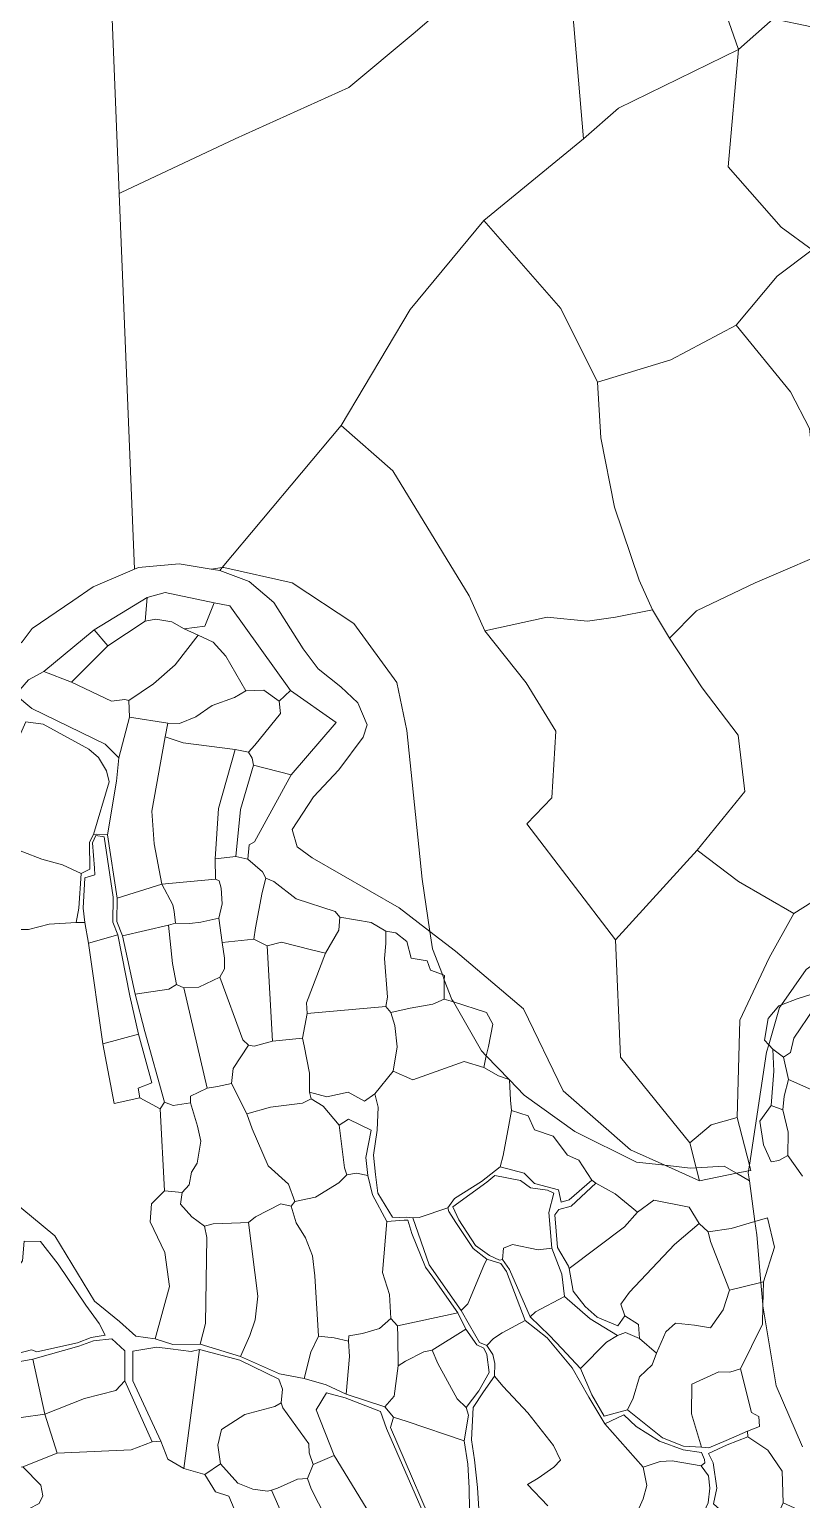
# Model space of a CAD drawing. Header units: metres. Extents: x 542555 to 550520, y 1840485 to 1846995.
# Drawn here: x 546394.5 to 546544, y 1842518.6 to 1842803.5 of the extents above; entities that cross this region are included whole.
import ezdxf

# ---------------------------------------------------------------- set-up
doc = ezdxf.new("R2010")
doc.units = ezdxf.units.M
doc.header["$MEASUREMENT"] = 0
doc.layers.add('Level 30', color=7, linetype='Continuous', lineweight=0)

msp = doc.modelspace()

# ---------------------------------------------------------------- linework, layer by layer
at = {"layer": 'Level 30', "color": 7, "linetype": 'Continuous', "lineweight": 0, "flags": 128}
for points in [[(546380.38, 1842927.7), (546394.03, 1842909.49), (546425.36, 1842882.62), (546457.8, 1842861.36), (546494.23, 1842843.91), (546492.23, 1842838.54), (546490.16, 1842824.05), (546486.37, 1842817.5), (546479.13, 1842811.62), (546468.79, 1842802.66), (546456.38, 1842792.31), (546434.32, 1842782.31), (546412.26, 1842771.96), (546411.9, 1842771.71), (546409.69, 1842826.66), (546381.73, 1842836.73), (546369.8, 1842833.97), (546357.54, 1842860.03), (546380.38, 1842927.7)], [(546510.08, 1842847.01), (546515.8, 1842849.32), (546521.15, 1842848.9), (546528.4, 1842846.04), (546530.31, 1842842.08), (546530.07, 1842830.66), (546525.28, 1842818.41), (546531.8, 1842799.64), (546508.56, 1842788.26), (546501.78, 1842782.32), (546499.23, 1842812.71), (546499.18, 1842825.56), (546498.49, 1842844.05), (546510.08, 1842847.01)], [(546575.52, 1842779.71), (546563.04, 1842755.05), (546546.06, 1842760.79), (546540.08, 1842765.22), (546529.85, 1842776.9), (546531.8, 1842799.64), (546538.54, 1842805.58), (546545.94, 1842804.02), (546556.25, 1842797.54), (546558.71, 1842796.96), (546559.34, 1842795.19), (546563.91, 1842792.71), (546565.88, 1842791.3), (546569.64, 1842789.84), (546571.16, 1842785.19), (546573.48, 1842781.25), (546574.62, 1842779.84), (546575.52, 1842779.71)], [(546531.8, 1842799.64), (546529.85, 1842776.9), (546540.08, 1842765.22), (546546.06, 1842760.79), (546539.3, 1842755.7), (546531.34, 1842746.21), (546518.7, 1842739.47), (546504.53, 1842735.16), (546497.42, 1842749.48), (546482.52, 1842766.49), (546501.78, 1842782.32), (546508.56, 1842788.26), (546531.8, 1842799.64)], [(546504.53, 1842735.16), (546505.18, 1842724.41), (546507.79, 1842710.94), (546512.59, 1842696.83), (546515.19, 1842691.02), (546508.01, 1842689.61), (546502.6, 1842688.88), (546494.74, 1842689.63), (546482.69, 1842686.97), (546479.68, 1842693.74), (546464.9, 1842717.97), (546454.9, 1842726.79), (546468.26, 1842749.27), (546482.52, 1842766.49), (546497.42, 1842749.48), (546504.53, 1842735.16)], [(546523.71, 1842690.88), (546518.46, 1842685.53), (546515.19, 1842691.02), (546512.59, 1842696.83), (546507.79, 1842710.94), (546505.18, 1842724.41), (546504.53, 1842735.16), (546518.7, 1842739.47), (546531.34, 1842746.21), (546541.91, 1842733.27), (546545.55, 1842726.18), (546547.79, 1842705.74), (546551.87, 1842703.52), (546535.05, 1842696.28), (546523.71, 1842690.88)], [(546522.42, 1842587.74), (546523.6548, 1842582.9124), (546522.5, 1842582.84), (546517.5342, 1842583.4071), (546510.89, 1842586.37), (546497.88, 1842597.84), (546490.16, 1842613.74), (546477.04, 1842624.88), (546472.0285, 1842628.7304), (546470.53, 1842638.86), (546467.59, 1842667.64), (546465.66, 1842676.97), (546457.3, 1842688.39), (546445.41, 1842696.29), (546432.12, 1842699.27), (546431.8349, 1842699.2295), (546454.9, 1842726.79), (546464.9, 1842717.97), (546479.68, 1842693.74), (546482.69, 1842686.97), (546490.68, 1842676.93), (546496.42, 1842667.53), (546495.69, 1842654.62), (546490.8, 1842649.59), (546508.01, 1842627.11), (546508.94, 1842604.38), (546522.42, 1842587.74)], [(546551.87, 1842703.52), (546556.12, 1842702.31), (546561.29, 1842682.34), (546575.36, 1842652.89), (546542.51, 1842632.21), (546531.83, 1842638.42), (546523.8, 1842644.45), (546533.05, 1842655.81), (546531.79, 1842666.78), (546524.81, 1842675.91), (546518.46, 1842685.53), (546523.71, 1842690.88), (546535.05, 1842696.28), (546551.87, 1842703.52)], [(546431.8349, 1842699.2295), (546431.35, 1842698.65), (546429.6948, 1842698.9252), (546431.8349, 1842699.2295)], [(546449.28, 1842642.98), (546446.37, 1842645.11), (546445.39, 1842648.49), (546449.5, 1842654.79), (546454.39, 1842660.07), (546459.14, 1842666.37), (546459.91, 1842668.79), (546458.08, 1842673), (546454.79, 1842676.11), (546450.41, 1842679.59), (546447.48, 1842683.52), (546441.81, 1842692.49), (546437.06, 1842696.51), (546431.35, 1842698.65), (546431.8349, 1842699.2295), (546432.12, 1842699.27), (546445.41, 1842696.29), (546457.3, 1842688.39), (546465.66, 1842676.97), (546467.59, 1842667.64), (546470.53, 1842638.86), (546472.0285, 1842628.7304), (546466.12, 1842633.27), (546449.28, 1842642.98)], [(546417.32, 1842693.45), (546416.88, 1842688.88), (546409.68, 1842684.08), (546407, 1842687.16), (546417.32, 1842693.45)], [(546428.46, 1842687.9), (546424.47, 1842687.34), (546422.08, 1842688.71), (546418.98, 1842689.24), (546416.88, 1842688.88), (546417.32, 1842693.45), (546420.8, 1842694.38), (546430.3, 1842692.38), (546428.46, 1842687.9)], [(546445.05, 1842675.39), (546442.87, 1842673.38), (546439.88, 1842675.47), (546436.4, 1842675.37), (546432.51, 1842682.1), (546430.05, 1842684.78), (546427.19, 1842686.16), (546424.47, 1842687.34), (546428.46, 1842687.9), (546430.3, 1842692.38), (546433.33, 1842691.82), (546445.05, 1842675.39)], [(546424.47, 1842687.34), (546427.19, 1842686.16), (546422.71, 1842680.37), (546418.53, 1842676.69), (546413.74, 1842673.45), (546412.99, 1842673.67), (546410.39, 1842673.33), (546402.67, 1842677), (546409.68, 1842684.08), (546416.88, 1842688.88), (546418.98, 1842689.24), (546422.08, 1842688.71), (546424.47, 1842687.34)], [(546533.05, 1842655.81), (546523.8, 1842644.45), (546508.01, 1842627.11), (546490.8, 1842649.59), (546495.69, 1842654.62), (546496.42, 1842667.53), (546490.68, 1842676.93), (546482.69, 1842686.97), (546494.74, 1842689.63), (546502.6, 1842688.88), (546508.01, 1842689.61), (546515.19, 1842691.02), (546518.46, 1842685.53), (546524.81, 1842675.91), (546531.79, 1842666.78), (546533.05, 1842655.81)], [(546409.68, 1842684.08), (546402.67, 1842677), (546397.29, 1842679.1), (546407, 1842687.16), (546409.68, 1842684.08)], [(546423.57, 1842669.05), (546421.3, 1842669.08), (546413.87, 1842670.27), (546413.74, 1842673.45), (546418.53, 1842676.69), (546422.71, 1842680.37), (546427.19, 1842686.16), (546430.05, 1842684.78), (546432.51, 1842682.1), (546436.4, 1842675.37), (546434.23, 1842674.07), (546429.88, 1842672.51), (546426.7, 1842670.34), (546423.57, 1842669.05)], [(546413.87, 1842670.27), (546411.78, 1842662.35), (546409.15, 1842665.02), (546394.93, 1842671.92), (546391.78, 1842674.57), (546394.31, 1842677.49), (546397.29, 1842679.1), (546402.67, 1842677), (546410.39, 1842673.33), (546412.99, 1842673.67), (546413.74, 1842673.45), (546413.87, 1842670.27)], [(546438.17, 1842664.85), (546436.93, 1842663.44), (546434.31, 1842663.99), (546424.27, 1842665.28), (546420.8, 1842666.46), (546421.3, 1842669.08), (546423.57, 1842669.05), (546426.7, 1842670.34), (546429.88, 1842672.51), (546434.23, 1842674.07), (546436.4, 1842675.37), (546439.88, 1842675.47), (546442.87, 1842673.38), (546443.12, 1842670.94), (546438.17, 1842664.85)], [(546445.05, 1842675.39), (546453.92, 1842669.19), (546445.18, 1842659.06), (546437.87, 1842660.93), (546437.64, 1842662.31), (546436.93, 1842663.44), (546438.17, 1842664.85), (546443.12, 1842670.94), (546442.87, 1842673.38), (546445.05, 1842675.39)], [(546409.41, 1842659.84), (546409.92, 1842657.72), (546406.91, 1842647.52), (546406.13, 1842645.99), (546406.16, 1842640.78), (546404.48, 1842639.96), (546400.88, 1842641.63), (546396.88, 1842642.74), (546389.51, 1842645.59), (546386.4, 1842649.23), (546387.14, 1842651.75), (546387.64, 1842655.63), (546393.8, 1842669.33), (546397.13, 1842668.86), (546406.01, 1842664.02), (546407.86, 1842662.46), (546409.41, 1842659.84)], [(546413.87, 1842670.27), (546421.3, 1842669.08), (546420.8, 1842666.46), (546418.22, 1842652.04), (546418.66, 1842645.69), (546420.13, 1842637.86), (546411.5, 1842635.16), (546409.62, 1842647.41), (546411.37, 1842657.84), (546411.78, 1842662.35), (546413.87, 1842670.27)], [(546431.08, 1842652.54), (546430.44, 1842642.76), (546430.52, 1842638.88), (546420.13, 1842637.86), (546418.66, 1842645.69), (546418.22, 1842652.04), (546420.8, 1842666.46), (546424.27, 1842665.28), (546434.31, 1842663.99), (546431.08, 1842652.54)], [(546436.93, 1842663.44), (546437.64, 1842662.31), (546437.87, 1842660.93), (546435.37, 1842652.32), (546434.44, 1842643.24), (546430.44, 1842642.76), (546431.08, 1842652.54), (546434.31, 1842663.99), (546436.93, 1842663.44)], [(546437.87, 1842660.93), (546445.18, 1842659.06), (546438.08, 1842646.08), (546437.07, 1842645.48), (546436.76, 1842642.75), (546434.44, 1842643.24), (546435.37, 1842652.32), (546437.87, 1842660.93)], [(546386.4, 1842649.23), (546389.51, 1842645.59), (546396.88, 1842642.74), (546400.88, 1842641.63), (546404.48, 1842639.96), (546404.09, 1842633.26), (546403.52, 1842630.42), (546398.29, 1842630.12), (546394.31, 1842629.08), (546384.27, 1842629.12), (546381.75, 1842628.51), (546376.07, 1842633.01), (546375.14, 1842633.59), (546379.02, 1842637.7), (546386.4, 1842649.23)], [(546420.67, 1842595.62), (546419.83, 1842594.33), (546415.9, 1842596.46), (546415.57, 1842598.36), (546418.23, 1842599.35), (546415.64, 1842608.83), (546413.92, 1842616.26), (546411.63, 1842628.05), (546410.66, 1842630.5), (546410.72, 1842635.35), (546408.94, 1842647.08), (546407.34, 1842647.33), (546406.69, 1842645.86), (546407.11, 1842640.96), (546407.15, 1842639.66), (546405.2, 1842639.1), (546404.91, 1842633.21), (546405.21, 1842630.47), (546403.52, 1842630.42), (546404.09, 1842633.26), (546404.48, 1842639.96), (546406.16, 1842640.78), (546406.13, 1842645.99), (546406.91, 1842647.52), (546407.47, 1842647.59), (546409.62, 1842647.41), (546411.5, 1842635.16), (546411.44, 1842630.64), (546412.52, 1842627.84), (546414.98, 1842616.54), (546416.82, 1842609.33), (546420.67, 1842595.62)], [(546411.63, 1842628.05), (546405.95, 1842626.45), (546405.21, 1842630.47), (546404.91, 1842633.21), (546405.2, 1842639.1), (546407.15, 1842639.66), (546407.11, 1842640.96), (546406.69, 1842645.86), (546407.34, 1842647.33), (546408.94, 1842647.08), (546410.72, 1842635.35), (546410.66, 1842630.5), (546411.63, 1842628.05)], [(546523.8, 1842644.45), (546531.83, 1842638.42), (546542.51, 1842632.21), (546537.76, 1842623.6), (546532.07, 1842611.55), (546531.59, 1842592.66), (546526.52, 1842591.24), (546522.42, 1842587.74), (546508.94, 1842604.38), (546508.01, 1842627.11), (546523.8, 1842644.45)], [(546438.3, 1842629.39), (546437.96, 1842627.19), (546431.85, 1842626.55), (546431.15, 1842631.31), (546431.8, 1842634.05), (546431.63, 1842637.13), (546431.22, 1842638.55), (546430.52, 1842638.88), (546430.44, 1842642.76), (546434.44, 1842643.24), (546436.76, 1842642.75), (546439.65, 1842640.27), (546440.29, 1842639.04), (546439.59, 1842636.26), (546438.3, 1842629.39)], [(546422.77, 1842630.33), (546421.4, 1842629.92), (546412.52, 1842627.84), (546411.44, 1842630.64), (546411.5, 1842635.16), (546420.13, 1842637.86), (546422.25, 1842633.89), (546422.51, 1842632.61), (546422.77, 1842630.33)], [(546430.52, 1842638.88), (546431.22, 1842638.55), (546431.63, 1842637.13), (546431.8, 1842634.05), (546431.15, 1842631.31), (546427.72, 1842630.49), (546425.53, 1842630.27), (546422.77, 1842630.33), (546422.51, 1842632.61), (546422.25, 1842633.89), (546420.13, 1842637.86), (546430.52, 1842638.88)], [(546454.39, 1842628.99), (546451.85, 1842624.53), (546449.1, 1842625.14), (546443.3, 1842626.65), (546440.55, 1842625.93), (546437.96, 1842627.19), (546438.3, 1842629.39), (546439.59, 1842636.26), (546440.29, 1842639.04), (546441.81, 1842638.41), (546446.15, 1842635.07), (546453.68, 1842632.56), (546454.59, 1842631.5), (546454.39, 1842628.99)], [(546421.48, 1842617.55), (546414.98, 1842616.54), (546412.52, 1842627.84), (546421.4, 1842629.92), (546422.2, 1842622.5), (546422.98, 1842618.41), (546421.48, 1842617.55)], [(546432.3, 1842621.49), (546431.4, 1842619.85), (546427.27, 1842617.95), (546424.4, 1842617.78), (546422.98, 1842618.41), (546422.2, 1842622.5), (546421.4, 1842629.92), (546422.77, 1842630.33), (546425.53, 1842630.27), (546427.72, 1842630.49), (546431.15, 1842631.31), (546431.85, 1842626.55), (546432.26, 1842623.54), (546432.3, 1842621.49)], [(546463.53, 1842628.74), (546463.54, 1842626.36), (546463.26, 1842623.46), (546463.86, 1842616.01), (546463.52, 1842614.17), (546448.27, 1842612.81), (546448.17, 1842614.9), (546451.85, 1842624.53), (546454.39, 1842628.99), (546454.59, 1842631.5), (546460.68, 1842630.42), (546463.53, 1842628.74)], [(546415.64, 1842608.83), (546408.73, 1842606.93), (546405.95, 1842626.45), (546411.63, 1842628.05), (546413.92, 1842616.26), (546415.64, 1842608.83)], [(546440.55, 1842625.93), (546441.57, 1842607.44), (546438.03, 1842606.48), (546436.95, 1842606.67), (546435.8, 1842607.69), (546431.4, 1842619.85), (546432.3, 1842621.49), (546432.26, 1842623.54), (546431.85, 1842626.55), (546437.96, 1842627.19), (546440.55, 1842625.93)], [(546440.55, 1842625.93), (546443.3, 1842626.65), (546449.1, 1842625.14), (546451.85, 1842624.53), (546448.17, 1842614.9), (546448.27, 1842612.81), (546447.4, 1842608.03), (546441.57, 1842607.44), (546440.55, 1842625.93)], [(546474.8445, 1842619.371), (546474.82, 1842615.62), (546472.61, 1842614.6), (546468.21, 1842613.83), (546464.46, 1842613.01), (546463.52, 1842614.17), (546463.86, 1842616.01), (546463.26, 1842623.46), (546463.54, 1842626.36), (546463.53, 1842628.74), (546465.46, 1842628.46), (546467.61, 1842626.76), (546468.4, 1842623.57), (546471.5, 1842623.01), (546472.16, 1842621.21), (546474.4635, 1842620.3537), (546474.8445, 1842619.371)], [(546510.89, 1842586.37), (546517.5342, 1842583.4071), (546512.08, 1842584.03), (546500.11, 1842589.92), (546490.3, 1842596.99), (546487.4518, 1842599.9523), (546487.45, 1842599.99), (546487.3971, 1842600.0091), (546482.9778, 1842604.6055), (546483.38, 1842606.42), (546484.27, 1842610.74), (546483.01, 1842613.04), (546476.6073, 1842615.057), (546476.33, 1842615.54), (546474.8445, 1842619.371), (546474.85, 1842620.21), (546474.4635, 1842620.3537), (546472.53, 1842625.34), (546472.0285, 1842628.7304), (546477.04, 1842624.88), (546490.16, 1842613.74), (546497.88, 1842597.84), (546510.89, 1842586.37)], [(546558.1893, 1842629.1169), (546557.44, 1842626.94), (546553.34, 1842622.82), (546551.24, 1842622.32), (546549.69, 1842617.75), (546543.2, 1842615.65), (546540.149, 1842614.493), (546544.91, 1842621.37), (546551.75, 1842626.19), (546558.1893, 1842629.1169)], [(546425.71, 1842596.81), (546425.67, 1842595.5), (546422.31, 1842595), (546420.67, 1842595.62), (546416.82, 1842609.33), (546414.98, 1842616.54), (546421.48, 1842617.55), (546422.98, 1842618.41), (546424.4, 1842617.78), (546428.9, 1842598.34), (546425.71, 1842596.81)], [(546433.95, 1842602.15), (546433.64, 1842599.26), (546430.89, 1842598.64), (546428.9, 1842598.34), (546424.4, 1842617.78), (546427.27, 1842617.95), (546431.4, 1842619.85), (546435.8, 1842607.69), (546436.95, 1842606.67), (546433.95, 1842602.15)], [(546474.85, 1842620.21), (546474.8445, 1842619.371), (546474.4635, 1842620.3537), (546474.85, 1842620.21)], [(546476.6073, 1842615.057), (546474.82, 1842615.62), (546474.8445, 1842619.371), (546476.33, 1842615.54), (546476.6073, 1842615.057)], [(546482.9778, 1842604.6055), (546482.48, 1842602.36), (546478.66, 1842603.5), (546468.72, 1842599.96), (546464.96, 1842601.63), (546465.72, 1842606.35), (546465.25, 1842610.52), (546464.46, 1842613.01), (546468.21, 1842613.83), (546472.61, 1842614.6), (546474.82, 1842615.62), (546476.6073, 1842615.057), (546482.06, 1842605.56), (546482.9778, 1842604.6055)], [(546484.27, 1842610.74), (546483.38, 1842606.42), (546482.9778, 1842604.6055), (546482.06, 1842605.56), (546476.6073, 1842615.057), (546483.01, 1842613.04), (546484.27, 1842610.74)], [(546541.92, 1842605.24), (546540.54, 1842604.37), (546538.45, 1842605.92), (546537.6845, 1842606.7587), (546539.78, 1842613.96), (546540.149, 1842614.493), (546543.2, 1842615.65), (546549.69, 1842617.75), (546546.45, 1842613.85), (546542.52, 1842608.03), (546541.92, 1842605.24)], [(546551.92, 1842617.16), (546553.21, 1842616.11), (546554.6, 1842616.33), (546556, 1842617.29), (546557.92, 1842617.1), (546559.78, 1842616.1), (546560.95, 1842613.01), (546560.3, 1842610.24), (546560.02, 1842606.65), (546560.71, 1842602.65), (546560.29, 1842599.31), (546560.53, 1842597.37), (546558.45, 1842594.03), (546556.17, 1842594.58), (546552.57, 1842595.16), (546549.33, 1842595.97), (546546, 1842598.03), (546541.48, 1842600.03), (546540.54, 1842604.37), (546541.92, 1842605.24), (546542.52, 1842608.03), (546546.45, 1842613.85), (546549.69, 1842617.75), (546551.92, 1842617.16)], [(546464.46, 1842613.01), (546465.25, 1842610.52), (546465.72, 1842606.35), (546464.96, 1842601.63), (546461.42, 1842597.24), (546459.38, 1842595.85), (546456.2, 1842597.54), (546452.1, 1842596.65), (546448.75, 1842597.55), (546448.76, 1842601.23), (546447.71, 1842606.56), (546447.4, 1842608.03), (546448.27, 1842612.81), (546463.52, 1842614.17), (546464.46, 1842613.01)], [(546536.88, 1842607.64), (546537.6, 1842611.85), (546539.64, 1842614.3), (546540.149, 1842614.493), (546539.78, 1842613.96), (546537.6845, 1842606.7587), (546536.88, 1842607.64)], [(546415.64, 1842608.83), (546418.23, 1842599.35), (546415.57, 1842598.36), (546415.9, 1842596.46), (546410.91, 1842595.4), (546408.73, 1842606.93), (546415.64, 1842608.83)], [(546441.17, 1842594.64), (546436.58, 1842593.36), (546433.64, 1842599.26), (546433.95, 1842602.15), (546436.95, 1842606.67), (546438.03, 1842606.48), (546441.57, 1842607.44), (546447.4, 1842608.03), (546447.71, 1842606.56), (546448.76, 1842601.23), (546448.75, 1842597.55), (546449.04, 1842596.28), (546447.38, 1842595.42), (546441.17, 1842594.64)], [(546487.3971, 1842600.0091), (546485.32, 1842600.76), (546482.48, 1842602.36), (546482.9778, 1842604.6055), (546487.3971, 1842600.0091)], [(546540.54, 1842604.37), (546541.48, 1842600.03), (546540.65, 1842596.78), (546540.4, 1842594.16), (546538.12, 1842594.98), (546538.67, 1842601.62), (546538.45, 1842605.92), (546540.54, 1842604.37)], [(546486.24, 1842585.32), (546485.65, 1842583.1), (546482.02, 1842580.28), (546476.85, 1842576.93), (546475.55, 1842575.16), (546469.96, 1842573.3), (546468.75, 1842573.24), (546467.59, 1842573.37), (546466.2, 1842573.29), (546464.8, 1842573.37), (546461.94, 1842577.98), (546461.49, 1842581.58), (546461.16, 1842585.37), (546461.82, 1842590.22), (546462.04, 1842594.67), (546461.42, 1842597.24), (546464.96, 1842601.63), (546468.72, 1842599.96), (546478.66, 1842603.5), (546482.48, 1842602.36), (546485.32, 1842600.76), (546487.3971, 1842600.0091), (546487.4518, 1842599.9523), (546487.64, 1842596), (546487.89, 1842594.01), (546487.34, 1842591.19), (546486.24, 1842585.32)], [(546436.58, 1842593.36), (546437.61, 1842590.47), (546440.7, 1842583.27), (546444.7, 1842579.74), (546445.92, 1842576.35), (546445.21, 1842575.47), (546443.21, 1842575.93), (546438.26, 1842573.4), (546436.93, 1842572.31), (546435.38, 1842572.26), (546430.07, 1842572.03), (546428.38, 1842571.59), (546425.95, 1842573.43), (546423.77, 1842575.85), (546424.08, 1842578.1), (546425.41, 1842579.62), (546425.89, 1842582.07), (546426.95, 1842583.82), (546427.66, 1842588.06), (546427.07, 1842590.95), (546425.67, 1842595.5), (546425.71, 1842596.81), (546428.9, 1842598.34), (546430.89, 1842598.64), (546433.64, 1842599.26), (546436.58, 1842593.36)], [(546535.0132, 1842572.5141), (546530.43, 1842571.17), (546525.96, 1842570.53), (546524.21, 1842572.09), (546522.24, 1842575.27), (546515.43, 1842576.65), (546512.24, 1842574.34), (546507.96, 1842577.86), (546504.17, 1842579.92), (546503.44, 1842580.53), (546500.89, 1842584.36), (546498.73, 1842585.39), (546495.94, 1842589.03), (546492.29, 1842590.25), (546491.08, 1842592.97), (546487.89, 1842594.01), (546487.64, 1842596), (546487.4518, 1842599.9523), (546490.3, 1842596.99), (546500.11, 1842589.92), (546512.08, 1842584.03), (546517.5342, 1842583.4071), (546524.3, 1842580.39), (546531.4503, 1842581.8403), (546533.93, 1842580.39), (546535.0132, 1842572.5141)], [(546425.41, 1842579.62), (546424.08, 1842578.1), (546420.66, 1842578.43), (546419.83, 1842594.33), (546420.67, 1842595.62), (546422.31, 1842595), (546425.67, 1842595.5), (546427.07, 1842590.95), (546427.66, 1842588.06), (546426.95, 1842583.82), (546425.89, 1842582.07), (546425.41, 1842579.62)], [(546454.47, 1842591.15), (546455.54, 1842582.88), (546455.99, 1842581.53), (546454.41, 1842580.01), (546449.88, 1842577.21), (546445.92, 1842576.35), (546444.7, 1842579.74), (546440.7, 1842583.27), (546437.61, 1842590.47), (546436.58, 1842593.36), (546441.17, 1842594.64), (546447.38, 1842595.42), (546449.04, 1842596.28), (546451.4, 1842594.84), (546454.47, 1842591.15)], [(546456.3, 1842592.35), (546460.65, 1842590.23), (546459.66, 1842584.91), (546460.06, 1842581.44), (546457.81, 1842581.87), (546455.99, 1842581.53), (546455.54, 1842582.88), (546454.47, 1842591.15), (546456.3, 1842592.35)], [(546498.73, 1842585.39), (546500.89, 1842584.36), (546503.44, 1842580.53), (546499.01, 1842576.68), (546497.45, 1842576.28), (546496.98, 1842578.62), (546492.3, 1842579.85), (546490.33, 1842581.88), (546485.65, 1842583.1), (546486.24, 1842585.32), (546487.34, 1842591.19), (546487.89, 1842594.01), (546491.08, 1842592.97), (546492.29, 1842590.25), (546495.94, 1842589.03), (546498.73, 1842585.39)], [(546531.59, 1842592.66), (546533.9453, 1842583.4364), (546533.7748, 1842582.3117), (546531.4503, 1842581.8403), (546529.04, 1842583.25), (546523.6548, 1842582.9124), (546522.42, 1842587.74), (546526.52, 1842591.24), (546531.59, 1842592.66)], [(546540.4, 1842594.16), (546541.43, 1842589.81), (546541.37, 1842585.31), (546539.65, 1842584.35), (546538.14, 1842584.09), (546536.65, 1842587.37), (546535.94, 1842591.96), (546538.12, 1842594.98), (546540.4, 1842594.16)], [(546456.37, 1842550.32), (546456.27, 1842549.32), (546453.52, 1842549.95), (546450.48, 1842550.29), (546449.74, 1842561.96), (546449.32, 1842565.86), (546447.97, 1842569.34), (546446.13, 1842572.24), (546445.21, 1842575.47), (546445.92, 1842576.35), (546449.88, 1842577.21), (546454.41, 1842580.01), (546455.99, 1842581.53), (546457.81, 1842581.87), (546460.06, 1842581.44), (546460.91, 1842577.64), (546463.71, 1842572.52), (546462.85, 1842562.65), (546464.25, 1842558.35), (546464.47, 1842553.7), (546462.29, 1842551.77), (546459.01, 1842550.82), (546456.37, 1842550.32)], [(546491.55, 1842579.05), (546494.81, 1842578.56), (546496.03, 1842577.98), (546495.08, 1842574.27), (546495.64, 1842567.31), (546493.05, 1842567), (546488.08, 1842568.02), (546486.29, 1842567.36), (546486.11, 1842565.15), (546485.55, 1842565.01), (546483.57, 1842565.9), (546480.88, 1842567.84), (546477.69, 1842572.85), (546476.5, 1842575.32), (546483.08, 1842580.13), (546484.61, 1842581.4), (546489.62, 1842580.42), (546491.55, 1842579.05)], [(546524.3, 1842580.39), (546517.5342, 1842583.4071), (546522.5, 1842582.84), (546523.6548, 1842582.9124), (546524.3, 1842580.39)], [(546531.4503, 1842581.8403), (546524.3, 1842580.39), (546523.6548, 1842582.9124), (546529.04, 1842583.25), (546531.4503, 1842581.8403)], [(546533.93, 1842580.39), (546531.4503, 1842581.8403), (546533.7748, 1842582.3117), (546533.72, 1842581.95), (546533.93, 1842580.39)], [(546534.21, 1842582.4), (546533.7748, 1842582.3117), (546533.9453, 1842583.4364), (546534.21, 1842582.4)], [(546428.59, 1842552.74), (546427.53, 1842548.76), (546422.29, 1842548.68), (546418.84, 1842549.75), (546421.62, 1842559.88), (546420.73, 1842566.5), (546417.85, 1842572.42), (546418.11, 1842575.95), (546420.66, 1842578.43), (546424.08, 1842578.1), (546423.77, 1842575.85), (546425.95, 1842573.43), (546428.38, 1842571.59), (546428.85, 1842569.41), (546428.59, 1842552.74)], [(546509.72, 1842571.5), (546499.03, 1842563.42), (546498.87, 1842563.85), (546496.75, 1842567.44), (546496.23, 1842573.8), (546497.02, 1842574.86), (546499.4, 1842575.45), (546504.17, 1842579.92), (546507.96, 1842577.86), (546512.24, 1842574.34), (546509.72, 1842571.5)], [(546448.99, 1842547.18), (546447.71, 1842542.07), (546442.93, 1842542.97), (546435.39, 1842546.33), (546437.18, 1842550.38), (546438.22, 1842553.43), (546438.73, 1842558.01), (546436.93, 1842572.31), (546438.26, 1842573.4), (546443.21, 1842575.93), (546445.21, 1842575.47), (546446.13, 1842572.24), (546447.97, 1842569.34), (546449.32, 1842565.86), (546449.74, 1842561.96), (546450.48, 1842550.29), (546448.99, 1842547.18)], [(546479.42, 1842556.52), (546478.12, 1842555.25), (546471.89, 1842564.12), (546468.75, 1842573.24), (546469.96, 1842573.3), (546475.55, 1842575.16), (546475.69, 1842574.44), (546477.06, 1842572.34), (546480.45, 1842567.27), (546483.1, 1842565.18), (546482.51, 1842563.98), (546479.42, 1842556.52)], [(546509.05, 1842556.47), (546509.8, 1842554.2), (546508.46, 1842552.3), (546504.45, 1842553.94), (546502.1, 1842556.05), (546499.78, 1842559.02), (546499.03, 1842563.42), (546509.72, 1842571.5), (546512.24, 1842574.34), (546515.43, 1842576.65), (546522.24, 1842575.27), (546524.21, 1842572.09), (546519.43, 1842568.04), (546510.69, 1842558.81), (546509.05, 1842556.47)], [(546437.18, 1842550.38), (546435.39, 1842546.33), (546427.53, 1842548.76), (546428.59, 1842552.74), (546428.85, 1842569.41), (546428.38, 1842571.59), (546430.07, 1842572.03), (546435.38, 1842572.26), (546436.93, 1842572.31), (546438.73, 1842558.01), (546438.22, 1842553.43), (546437.18, 1842550.38)], [(546477.45, 1842554.83), (546465.75, 1842552.26), (546464.47, 1842553.7), (546464.25, 1842558.35), (546462.85, 1842562.65), (546463.71, 1842572.52), (546467.04, 1842572.78), (546467.79, 1842572.78), (546468.56, 1842570.18), (546471.19, 1842563.67), (546472.62, 1842561.71), (546477.45, 1842554.83)], [(546536.1506, 1842560.6621), (546530.07, 1842559.22), (546526.4, 1842568.65), (546525.96, 1842570.53), (546530.43, 1842571.17), (546535.0132, 1842572.5141), (546535.37, 1842569.92), (546536.1506, 1842560.6621)], [(546538.82, 1842567.55), (546536.69, 1842560.79), (546536.1506, 1842560.6621), (546535.37, 1842569.92), (546535.0132, 1842572.5141), (546537.42, 1842573.22), (546538.82, 1842567.55)], [(546517.76, 1842551.09), (546515.97, 1842546.98), (546512.65, 1842549.84), (546512.44, 1842552.53), (546509.8, 1842554.2), (546509.05, 1842556.47), (546510.69, 1842558.81), (546519.43, 1842568.04), (546524.21, 1842572.09), (546525.96, 1842570.53), (546526.4, 1842568.65), (546530.07, 1842559.22), (546528.85, 1842555.41), (546526.38, 1842551.87), (546523.31, 1842552.38), (546519.59, 1842552.78), (546517.76, 1842551.09)], [(546395.91, 1842547.23), (546394.88, 1842547.64), (546383.75, 1842544.75), (546379.18, 1842552.01), (546381.32, 1842554.53), (546388.54, 1842558.88), (546393.13, 1842564.88), (546393.48, 1842568.68), (546396.63, 1842568.64), (546400.07, 1842564.26), (546405.42, 1842556.31), (546407.98, 1842552.76), (546409.19, 1842550.48), (546406.43, 1842549.99), (546403.78, 1842549.01), (546395.91, 1842547.23)], [(546492.51, 1842554.98), (546491.45, 1842554.03), (546487.47, 1842563.2), (546486.11, 1842565.15), (546486.29, 1842567.36), (546488.08, 1842568.02), (546493.05, 1842567), (546495.64, 1842567.31), (546497.59, 1842562.31), (546498.12, 1842557.94), (546492.51, 1842554.98)], [(546484.34, 1842549.82), (546483.08, 1842548.47), (546481.66, 1842549.07), (546479.7, 1842552.43), (546478.12, 1842555.25), (546479.42, 1842556.52), (546482.51, 1842563.98), (546483.1, 1842565.18), (546485.79, 1842564.37), (546486.92, 1842562.82), (546490.49, 1842553.33), (546486.04, 1842550.95), (546484.34, 1842549.82)], [(546536.44, 1842552.62), (546532.24, 1842543.98), (546530.15, 1842543.27), (546528.01, 1842543.39), (546522.76, 1842540.97), (546522.71, 1842535.22), (546524.63, 1842528.75), (546521.2, 1842528.98), (546517.13, 1842530.6), (546510.3, 1842535.98), (546511.41, 1842538.26), (546512.62, 1842542.37), (546515.12, 1842544.75), (546515.97, 1842546.98), (546517.76, 1842551.09), (546519.59, 1842552.78), (546523.31, 1842552.38), (546526.38, 1842551.87), (546528.85, 1842555.41), (546530.07, 1842559.22), (546536.1506, 1842560.6621), (546536.51, 1842556.4), (546536.5486, 1842556.1683), (546536.44, 1842552.62)], [(546536.1506, 1842560.6621), (546536.69, 1842560.79), (546536.5486, 1842556.1683), (546536.51, 1842556.4), (546536.1506, 1842560.6621)], [(546506.26, 1842549.11), (546501.23, 1842544.01), (546497.62, 1842547.89), (546495.23, 1842550.38), (546491.45, 1842554.03), (546492.51, 1842554.98), (546498.12, 1842557.94), (546503.07, 1842553.65), (546508.37, 1842550.4), (546506.26, 1842549.11)], [(546465.75, 1842552.26), (546465.83, 1842550.13), (546465.91, 1842544.54), (546465.14, 1842538.65), (546463.35, 1842536.6), (546455.84, 1842539.07), (546456.46, 1842546.36), (546456.27, 1842549.32), (546456.37, 1842550.32), (546459.01, 1842550.82), (546462.29, 1842551.77), (546464.47, 1842553.7), (546465.75, 1842552.26)], [(546479.04, 1842551.64), (546472.49, 1842547.58), (546470.85, 1842547.22), (546467.3, 1842545.43), (546465.91, 1842544.54), (546465.83, 1842550.13), (546465.75, 1842552.26), (546477.45, 1842554.83), (546479.04, 1842551.64)], [(546412.98, 1842547.42), (546412.94, 1842541.6), (546411.2, 1842539.78), (546405.15, 1842538.22), (546397.5, 1842535.15), (546395.18, 1842545.79), (546404.09, 1842548.37), (546406.93, 1842549.38), (546410.48, 1842549.74), (546412.98, 1842547.42)], [(546456.27, 1842549.32), (546456.46, 1842546.36), (546455.84, 1842539.07), (546451.96, 1842540.82), (546447.71, 1842542.07), (546448.99, 1842547.18), (546450.48, 1842550.29), (546453.52, 1842549.95), (546456.27, 1842549.32)], [(546483.05, 1842546.71), (546483.53, 1842543.21), (546481.5, 1842539.67), (546479.05, 1842536.45), (546477.36, 1842538.14), (546473.6, 1842544.99), (546472.49, 1842547.58), (546479.04, 1842551.64), (546481.16, 1842548.57), (546482.51, 1842547.94), (546483.05, 1842546.71)], [(546512.65, 1842549.84), (546515.97, 1842546.98), (546515.12, 1842544.75), (546512.62, 1842542.37), (546511.41, 1842538.26), (546510.3, 1842535.98), (546505.8, 1842534.75), (546503.43, 1842538.91), (546501.23, 1842544.01), (546506.26, 1842549.11), (546508.37, 1842550.4), (546509.96, 1842550.98), (546512.65, 1842549.84)], [(546427.45, 1842547.71), (546424.37, 1842524.61), (546421.31, 1842526.45), (546419.91, 1842529.95), (546414.55, 1842541.64), (546414.51, 1842547.39), (546419.16, 1842548.16), (546421.81, 1842547.84), (546425.81, 1842547.29), (546427.45, 1842547.71)], [(546435.24, 1842545.61), (546442.8, 1842541.97), (546443.52, 1842539.98), (546443.27, 1842537.37), (546442, 1842536.64), (546436.22, 1842535.07), (546431.67, 1842532.18), (546430.97, 1842529.14), (546431.49, 1842525.53), (546428.45, 1842523.45), (546424.37, 1842524.61), (546427.45, 1842547.71), (546435.24, 1842545.61)], [(546479.05, 1842536.45), (546479.53, 1842534.94), (546478.66, 1842530.02), (546467.62, 1842533.73), (546465, 1842534.56), (546463.35, 1842536.6), (546465.14, 1842538.65), (546465.91, 1842544.54), (546467.3, 1842545.43), (546470.85, 1842547.22), (546472.49, 1842547.58), (546473.6, 1842544.99), (546477.36, 1842538.14), (546479.05, 1842536.45)], [(546395.18, 1842545.79), (546397.5, 1842535.15), (546392.9, 1842534.49), (546383.77, 1842534.78), (546381.91, 1842536.34), (546382.09, 1842543.41), (546395.18, 1842545.79)], [(546535.76, 1842534.73), (546535.86, 1842532.76), (546533.55, 1842531.84), (546529.41, 1842530.09), (546526.08, 1842528.65), (546524.63, 1842528.75), (546522.71, 1842535.22), (546522.76, 1842540.97), (546528.01, 1842543.39), (546530.15, 1842543.27), (546532.24, 1842543.98), (546534.35, 1842535.51), (546535.76, 1842534.73)], [(546414.22, 1842528.27), (546399.88, 1842527.58), (546397.5, 1842535.15), (546405.15, 1842538.22), (546411.2, 1842539.78), (546412.94, 1842541.6), (546418.29, 1842529.78), (546414.22, 1842528.27)], [(546473.85, 1842508.99), (546466.84, 1842505.36), (546453.51, 1842527.17), (546450.04, 1842535.99), (546452.01, 1842539.28), (546455.64, 1842538.34), (546462.47, 1842535.67), (546463.68, 1842532.36), (546472.78, 1842511.51), (546473.85, 1842508.99)], [(546449.45, 1842525.38), (546448.33, 1842522.67), (546446.39, 1842522.57), (546442.51, 1842520.83), (546441.39, 1842520.43), (546440.63, 1842520.27), (546437.78, 1842520.63), (546434.87, 1842521.81), (546431.49, 1842525.53), (546430.97, 1842529.14), (546431.67, 1842532.18), (546436.22, 1842535.07), (546442, 1842536.64), (546443.27, 1842537.37), (546443.58, 1842536.39), (546448.63, 1842529.41), (546448.68, 1842527.67), (546449.45, 1842525.38)], [(546397.5, 1842535.15), (546399.88, 1842527.58), (546393.19, 1842524.96), (546385.8, 1842524.03), (546381.14, 1842528.79), (546378.69, 1842532.5), (546383.77, 1842534.78), (546392.9, 1842534.49), (546397.5, 1842535.15)], [(546479.73, 1842516.55), (546480.6, 1842511.73), (546476.57, 1842509.37), (546474.54, 1842509.06), (546464.4, 1842532.58), (546465, 1842534.56), (546467.62, 1842533.73), (546478.66, 1842530.02), (546479.41, 1842525.5), (546479.67, 1842520.91), (546479.73, 1842516.55)], [(546525.26, 1842526.37), (546525.28, 1842525.73), (546524.58, 1842525.14), (546518.99, 1842526.09), (546516.65, 1842525.97), (546513.38, 1842524.88), (546505.94, 1842533.26), (546509.63, 1842535.04), (546512.03, 1842532.8), (546516.53, 1842529.92), (546521.09, 1842528.24), (546524.68, 1842527.74), (546525.26, 1842526.37)], [(546538.45, 1842511.75), (546537.68, 1842509.07), (546535.85, 1842507.6), (546533.77, 1842506.35), (546531.59, 1842506.31), (546528.6, 1842507.22), (546527.46, 1842512.05), (546528.71, 1842514.89), (546528.24, 1842516.71), (546526.95, 1842517.77), (546527.64, 1842520.82), (546526.92, 1842525.72), (546526.02, 1842527.57), (546529.62, 1842529.2), (546533.61, 1842530.75), (546537.52, 1842528.18), (546540.27, 1842524.09), (546540.49, 1842517.99), (546538.8, 1842514.21), (546538.45, 1842511.75)], [(546394.35, 1842516.83), (546394.16, 1842516.78), (546386.76, 1842514.79), (546374.78, 1842509.69), (546371.15, 1842508.76), (546369.45, 1842508.12), (546365.26, 1842507.26), (546364.18, 1842513.55), (546364.51, 1842519.22), (546369.14, 1842521.34), (546378.55, 1842526.92), (546381.14, 1842528.79), (546385.8, 1842524.03), (546393.19, 1842524.96), (546396.73, 1842521.39), (546397.08, 1842519.31), (546396.4, 1842517.85), (546394.35, 1842516.83)], [(546453.51, 1842527.17), (546466.84, 1842505.36), (546463.19, 1842501.98), (546462.33, 1842501.17), (546461.16, 1842502.61), (546457.64, 1842504.54), (546456.11, 1842506.92), (546449.05, 1842520.67), (546448.33, 1842522.67), (546449.45, 1842525.38), (546453.51, 1842527.17)], [(546446.32, 1842508.78), (546446.22, 1842508.17), (546445.57, 1842507.68), (546442.86, 1842509.24), (546437, 1842513.58), (546434.12, 1842516.84), (546433.14, 1842519.25), (546430.53, 1842520.1), (546428.45, 1842523.45), (546431.49, 1842525.53), (546434.87, 1842521.81), (546437.78, 1842520.63), (546440.63, 1842520.27), (546441.39, 1842520.43), (546443.52, 1842515.58), (546445.24, 1842512.18), (546446.32, 1842508.78)], [(546526, 1842523.24), (546526.3, 1842520.85), (546525.96, 1842517.95), (546524.76, 1842515.43), (546522.53, 1842513.74), (546521.48, 1842511.79), (546519.97, 1842508.79), (546517.56, 1842510.61), (546515.11, 1842511.72), (546511.4, 1842512.45), (546511.55, 1842514.69), (546513.37, 1842518.78), (546514.04, 1842521.32), (546513.38, 1842524.88), (546516.65, 1842525.97), (546518.99, 1842526.09), (546524.58, 1842525.14), (546526, 1842523.24)], [(546462.33, 1842501.17), (546455.91, 1842495.84), (546454.74, 1842497.9), (546453.01, 1842502.22), (546450.32, 1842504.2), (546446.22, 1842508.17), (546446.32, 1842508.78), (546445.24, 1842512.18), (546443.52, 1842515.58), (546441.39, 1842520.43), (546442.51, 1842520.83), (546446.39, 1842522.57), (546448.33, 1842522.67), (546449.05, 1842520.67), (546456.11, 1842506.92), (546457.64, 1842504.54), (546461.16, 1842502.61), (546462.33, 1842501.17)]]:
    msp.add_lwpolyline(points, close=True, dxfattribs=at)
for points in [[(546409.69, 1842826.66), (546411.9, 1842771.71), (546414.8327, 1842698.9138), (546414.8327, 1842698.9138), (546406.86, 1842695.48), (546402.9252, 1842692.8136), (546395.01, 1842687.45), (546393.08, 1842684.84), (546384.68, 1842677.74), (546380.73, 1842677.22), (546373.64, 1842679.32), (546369.1233, 1842682.0053), (546365.23, 1842684.32), (546352.36, 1842695.1), (546349.99, 1842697.46), (546349.99, 1842700.09), (546348.42, 1842705.09), (546344.48, 1842712.45), (546327.91, 1842734.01), (546315.86, 1842750.72), (546311.31, 1842755.04), (546309.1565, 1842755.5798), (546333.63, 1842785.24), (546367.19, 1842833.37)], [(546538.54, 1842805.58), (546531.8, 1842799.64), (546525.28, 1842818.41)], [(546499.23, 1842812.71), (546501.78, 1842782.32), (546482.52, 1842766.49), (546468.26, 1842749.27), (546454.9, 1842726.79), (546431.8349, 1842699.2295), (546429.6948, 1842698.9252), (546423.47, 1842699.96), (546415.59, 1842699.24), (546414.8327, 1842698.9138), (546411.9, 1842771.71), (546412.26, 1842771.96), (546434.32, 1842782.31), (546456.38, 1842792.31), (546468.79, 1842802.66), (546479.13, 1842811.62)], [(546545.55, 1842726.18), (546541.91, 1842733.27), (546531.34, 1842746.21), (546539.3, 1842755.7), (546546.06, 1842760.79)], [(546393.08, 1842684.84), (546395.01, 1842687.45), (546402.9252, 1842692.8136), (546406.86, 1842695.48), (546414.8327, 1842698.9138), (546415.59, 1842699.24), (546423.47, 1842699.96), (546429.6948, 1842698.9252), (546431.35, 1842698.65), (546437.06, 1842696.51), (546441.81, 1842692.49), (546447.48, 1842683.52), (546450.41, 1842679.59), (546454.79, 1842676.11), (546458.08, 1842673), (546459.91, 1842668.79), (546459.14, 1842666.37), (546454.39, 1842660.07), (546449.5, 1842654.79), (546445.39, 1842648.49), (546446.37, 1842645.11), (546449.28, 1842642.98), (546466.12, 1842633.27), (546472.0285, 1842628.7304), (546472.53, 1842625.34), (546474.4635, 1842620.3537), (546474.4635, 1842620.3537), (546472.16, 1842621.21), (546471.5, 1842623.01), (546468.4, 1842623.57), (546467.61, 1842626.76), (546465.46, 1842628.46), (546463.53, 1842628.74), (546460.68, 1842630.42), (546454.59, 1842631.5), (546453.68, 1842632.56), (546446.15, 1842635.07), (546441.81, 1842638.41), (546440.29, 1842639.04), (546439.65, 1842640.27), (546436.76, 1842642.75), (546437.07, 1842645.48), (546438.08, 1842646.08), (546445.18, 1842659.06), (546453.92, 1842669.19), (546445.05, 1842675.39), (546433.33, 1842691.82), (546430.3, 1842692.38), (546420.8, 1842694.38), (546417.32, 1842693.45), (546407, 1842687.16), (546397.29, 1842679.1), (546394.31, 1842677.49)], [(546391.78, 1842674.57), (546394.93, 1842671.92), (546409.15, 1842665.02), (546411.78, 1842662.35), (546411.37, 1842657.84), (546409.62, 1842647.41), (546407.47, 1842647.59), (546406.91, 1842647.52), (546409.92, 1842657.72), (546409.41, 1842659.84), (546407.86, 1842662.46), (546406.01, 1842664.02), (546397.13, 1842668.86), (546393.8, 1842669.33)], [(546544.91, 1842621.37), (546540.149, 1842614.493), (546539.64, 1842614.3), (546537.6, 1842611.85), (546536.88, 1842607.64), (546537.6845, 1842606.7587), (546537.26, 1842605.3), (546533.9453, 1842583.4364), (546531.59, 1842592.66), (546532.07, 1842611.55), (546537.76, 1842623.6), (546542.51, 1842632.21), (546575.36, 1842652.89)], [(546394.31, 1842629.08), (546398.29, 1842630.12), (546403.52, 1842630.42), (546405.21, 1842630.47), (546405.95, 1842626.45), (546408.73, 1842606.93), (546410.91, 1842595.4), (546415.9, 1842596.46), (546419.83, 1842594.33), (546420.66, 1842578.43), (546418.11, 1842575.95), (546417.85, 1842572.42), (546420.73, 1842566.5), (546421.62, 1842559.88), (546421.62, 1842559.88), (546418.84, 1842549.75), (546415.08, 1842550.26), (546411.94, 1842553.12), (546407.12, 1842557.04), (546399.41, 1842569.74), (546390.78, 1842576.89)], [(546544.19, 1842528.8), (546539.13, 1842540.66), (546536.5486, 1842556.1683), (546536.69, 1842560.79), (546538.82, 1842567.55), (546537.42, 1842573.22), (546535.0132, 1842572.5141), (546533.93, 1842580.39), (546533.72, 1842581.95), (546533.7748, 1842582.3117), (546534.21, 1842582.4), (546533.9453, 1842583.4364), (546537.26, 1842605.3), (546537.6845, 1842606.7587), (546538.45, 1842605.92), (546538.67, 1842601.62), (546538.12, 1842594.98), (546535.94, 1842591.96), (546536.65, 1842587.37), (546538.14, 1842584.09), (546539.65, 1842584.35), (546541.37, 1842585.31), (546544.24, 1842581.28)], [(546544.24, 1842581.28), (546541.37, 1842585.31), (546541.43, 1842589.81), (546540.4, 1842594.16), (546540.65, 1842596.78), (546541.48, 1842600.03), (546546, 1842598.03)], [(546479.73, 1842516.55), (546479.67, 1842520.91), (546479.41, 1842525.5), (546478.66, 1842530.02), (546479.53, 1842534.94), (546479.05, 1842536.45), (546481.5, 1842539.67), (546483.53, 1842543.21), (546483.05, 1842546.71), (546482.51, 1842547.94), (546481.16, 1842548.57), (546479.04, 1842551.64), (546477.45, 1842554.83), (546472.62, 1842561.71), (546471.19, 1842563.67), (546468.56, 1842570.18), (546467.79, 1842572.78), (546467.04, 1842572.78), (546463.71, 1842572.52), (546460.91, 1842577.64), (546460.06, 1842581.44), (546459.66, 1842584.91), (546460.65, 1842590.23), (546456.3, 1842592.35), (546454.47, 1842591.15), (546451.4, 1842594.84), (546449.04, 1842596.28), (546448.75, 1842597.55), (546452.1, 1842596.65), (546456.2, 1842597.54), (546459.38, 1842595.85), (546461.42, 1842597.24), (546462.04, 1842594.67), (546461.82, 1842590.22), (546461.16, 1842585.37), (546461.49, 1842581.58), (546461.94, 1842577.98), (546464.8, 1842573.37), (546466.2, 1842573.29), (546467.59, 1842573.37), (546468.75, 1842573.24), (546471.89, 1842564.12), (546478.12, 1842555.25), (546479.7, 1842552.43), (546481.66, 1842549.07), (546483.08, 1842548.47), (546484.27, 1842546.7), (546484.63, 1842545), (546484.58, 1842542.55), (546482.41, 1842539.47), (546480.42, 1842536.44), (546480.08, 1842530.2), (546480.67, 1842526.3), (546481.27, 1842520.98), (546481.52, 1842516.76)], [(546525.96, 1842517.95), (546526.3, 1842520.85), (546526, 1842523.24), (546524.58, 1842525.14), (546525.28, 1842525.73), (546525.26, 1842526.37), (546524.68, 1842527.74), (546521.09, 1842528.24), (546516.53, 1842529.92), (546512.03, 1842532.8), (546509.63, 1842535.04), (546505.94, 1842533.26), (546502.81, 1842538.47), (546499.59, 1842544.11), (546494.75, 1842549.94), (546490.49, 1842553.33), (546486.92, 1842562.82), (546485.79, 1842564.37), (546483.1, 1842565.18), (546480.45, 1842567.27), (546477.06, 1842572.34), (546475.69, 1842574.44), (546475.55, 1842575.16), (546476.85, 1842576.93), (546482.02, 1842580.28), (546485.65, 1842583.1), (546490.33, 1842581.88), (546492.3, 1842579.85), (546496.98, 1842578.62), (546497.45, 1842576.28), (546499.01, 1842576.68), (546503.44, 1842580.53), (546504.17, 1842579.92), (546499.4, 1842575.45), (546497.02, 1842574.86), (546496.23, 1842573.8), (546496.75, 1842567.44), (546498.87, 1842563.85), (546499.03, 1842563.42), (546499.78, 1842559.02), (546502.1, 1842556.05), (546504.45, 1842553.94), (546508.46, 1842552.3), (546509.8, 1842554.2), (546512.44, 1842552.53), (546512.65, 1842549.84), (546509.96, 1842550.98), (546508.37, 1842550.4), (546503.07, 1842553.65), (546498.12, 1842557.94), (546497.59, 1842562.31), (546495.64, 1842567.31), (546495.08, 1842574.27), (546496.03, 1842577.98), (546494.81, 1842578.56), (546491.55, 1842579.05), (546489.62, 1842580.42), (546484.61, 1842581.4), (546483.08, 1842580.13), (546476.5, 1842575.32), (546477.69, 1842572.85), (546480.88, 1842567.84), (546483.57, 1842565.9), (546485.55, 1842565.01), (546486.11, 1842565.15), (546487.47, 1842563.2), (546491.45, 1842554.03), (546495.23, 1842550.38), (546497.62, 1842547.89), (546501.23, 1842544.01), (546503.43, 1842538.91), (546505.8, 1842534.75), (546510.3, 1842535.98), (546517.13, 1842530.6), (546521.2, 1842528.98), (546524.63, 1842528.75), (546526.08, 1842528.65), (546529.41, 1842530.09), (546533.55, 1842531.84), (546533.55, 1842531.84), (546533.61, 1842530.75), (546529.62, 1842529.2), (546526.02, 1842527.57), (546526.92, 1842525.72), (546527.64, 1842520.82), (546526.95, 1842517.77)], [(546390.78, 1842576.89), (546399.41, 1842569.74), (546407.12, 1842557.04), (546411.94, 1842553.12), (546415.08, 1842550.26), (546418.84, 1842549.75), (546422.29, 1842548.68), (546427.53, 1842548.76), (546435.39, 1842546.33), (546442.93, 1842542.97), (546447.71, 1842542.07), (546451.96, 1842540.82), (546455.84, 1842539.07), (546463.35, 1842536.6), (546465, 1842534.56), (546464.4, 1842532.58), (546474.54, 1842509.06)], [(546383.75, 1842544.75), (546394.88, 1842547.64), (546395.91, 1842547.23), (546403.78, 1842549.01), (546406.43, 1842549.99), (546409.19, 1842550.48), (546407.98, 1842552.76), (546405.42, 1842556.31), (546400.07, 1842564.26), (546396.63, 1842568.64), (546393.48, 1842568.68)], [(546544.59, 1842516.11), (546540.49, 1842517.99), (546540.27, 1842524.09), (546537.52, 1842528.18), (546533.61, 1842530.75), (546533.55, 1842531.84), (546535.86, 1842532.76), (546535.76, 1842534.73), (546534.35, 1842535.51), (546532.24, 1842543.98), (546536.44, 1842552.62), (546536.5486, 1842556.1683), (546539.13, 1842540.66), (546544.19, 1842528.8)], [(546494.92, 1842517.42), (546490.96, 1842521.54), (546493, 1842522.74), (546496.08, 1842524.86), (546497.36, 1842526.26), (546496, 1842529.06), (546491.04, 1842535.39), (546486.26, 1842540.54), (546484.58, 1842542.55), (546484.63, 1842545), (546484.27, 1842546.7), (546483.08, 1842548.47), (546484.34, 1842549.82), (546486.04, 1842550.95), (546490.49, 1842553.33), (546494.75, 1842549.94), (546499.59, 1842544.11), (546502.81, 1842538.47), (546505.94, 1842533.26), (546513.38, 1842524.88), (546514.04, 1842521.32), (546513.37, 1842518.78), (546511.55, 1842514.69)], [(546472.78, 1842511.51), (546463.68, 1842532.36), (546462.47, 1842535.67), (546455.64, 1842538.34), (546452.01, 1842539.28), (546450.04, 1842535.99), (546453.51, 1842527.17), (546449.45, 1842525.38), (546448.68, 1842527.67), (546448.63, 1842529.41), (546443.58, 1842536.39), (546443.27, 1842537.37), (546443.52, 1842539.98), (546442.8, 1842541.97), (546435.24, 1842545.61), (546427.45, 1842547.71), (546425.81, 1842547.29), (546421.81, 1842547.84), (546419.16, 1842548.16), (546414.51, 1842547.39), (546414.55, 1842541.64), (546419.91, 1842529.95), (546418.29, 1842529.78), (546412.94, 1842541.6), (546412.98, 1842547.42), (546410.48, 1842549.74), (546406.93, 1842549.38), (546404.09, 1842548.37), (546395.18, 1842545.79), (546382.09, 1842543.41)], [(546481.52, 1842516.76), (546481.27, 1842520.98), (546480.67, 1842526.3), (546480.08, 1842530.2), (546480.42, 1842536.44), (546482.41, 1842539.47), (546484.58, 1842542.55), (546486.26, 1842540.54), (546491.04, 1842535.39), (546496, 1842529.06), (546497.36, 1842526.26), (546496.08, 1842524.86), (546493, 1842522.74), (546490.96, 1842521.54), (546494.92, 1842517.42)]]:
    msp.add_lwpolyline(points, dxfattribs=at)

doc.saveas('drawing.dxf')
